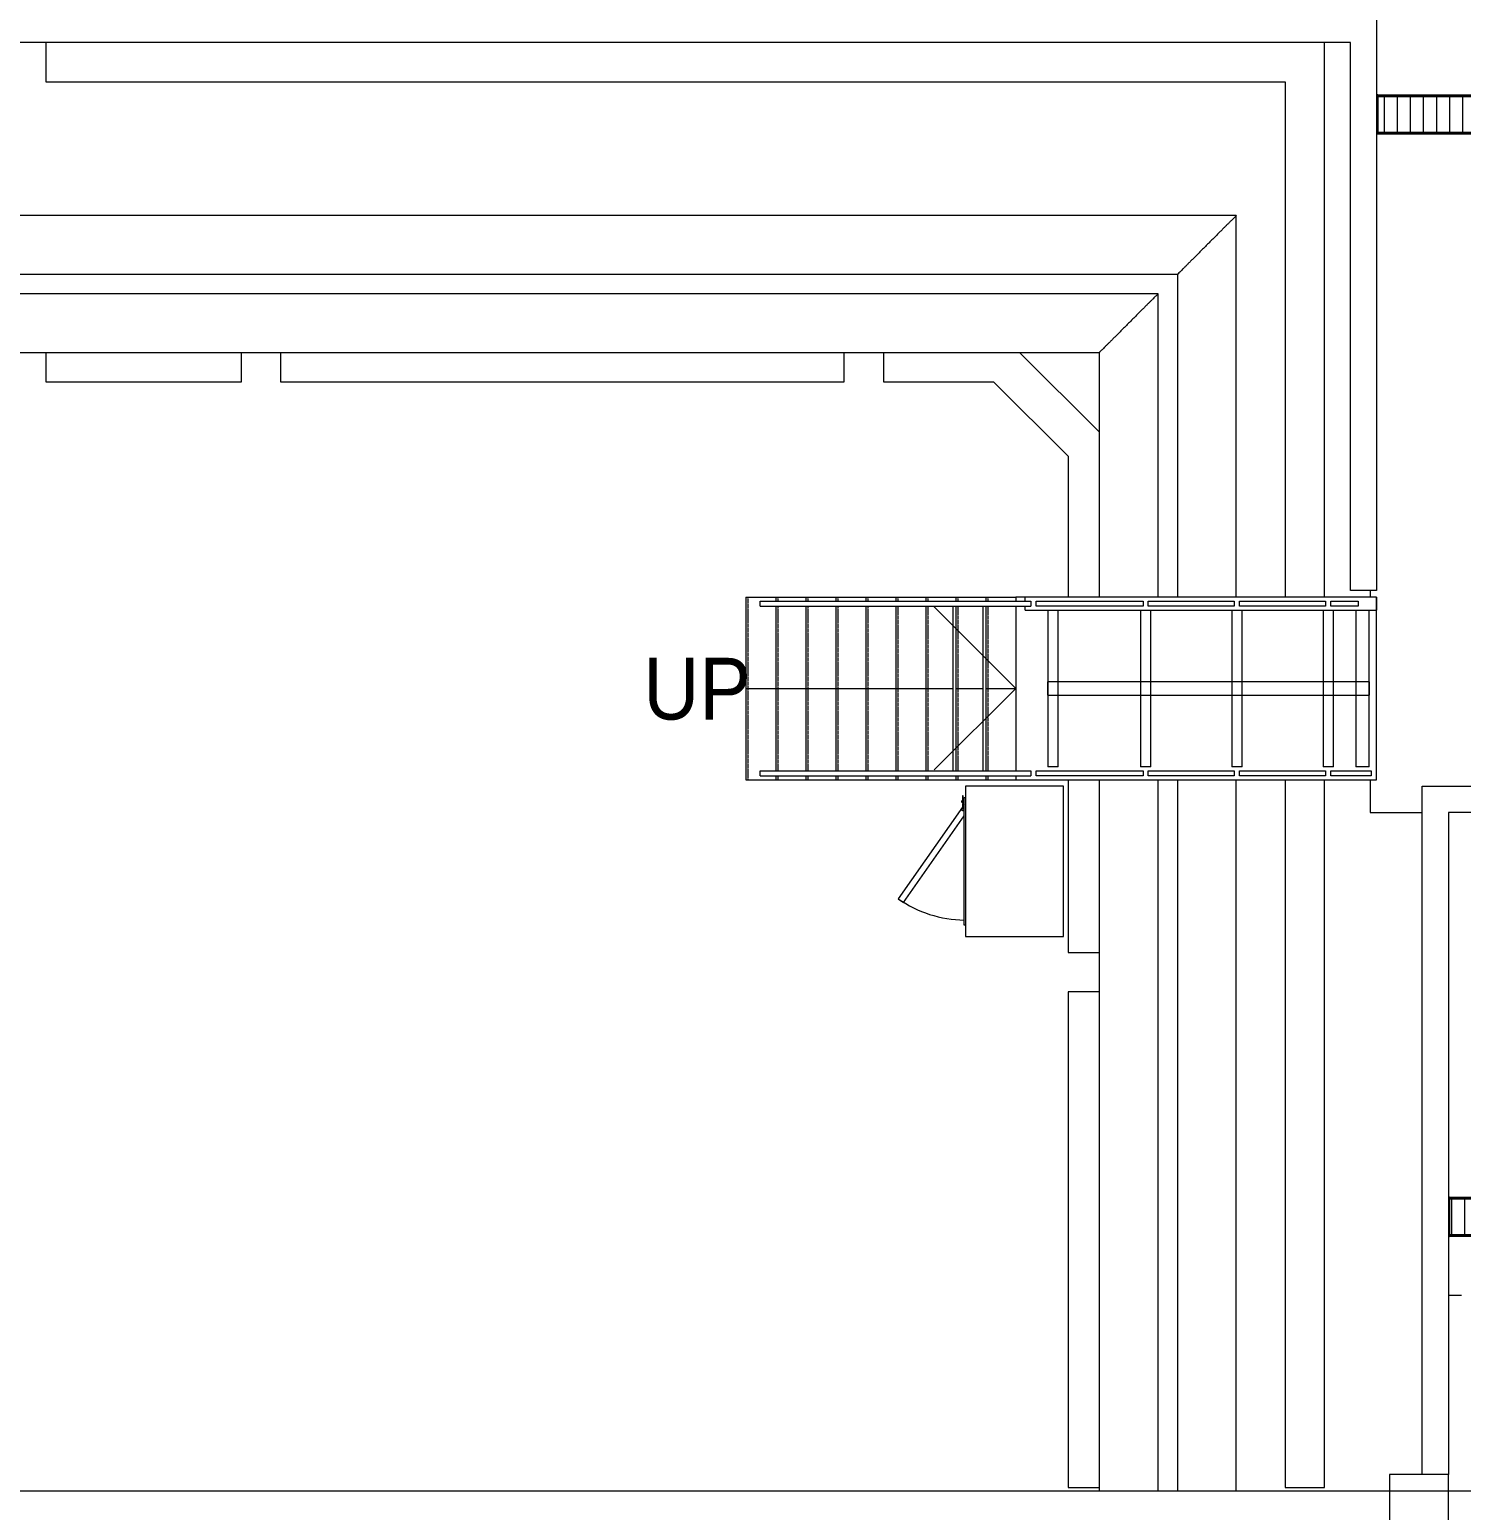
# Model space of a CAD drawing. Header units: millimetres. Extents: x 15878 to 679837, y -72324 to 391440.
# Drawn here: x 400811 to 411786, y 34257 to 45607 of the extents above; entities that cross this region are included whole.
import ezdxf

# ---------------------------------------------------------------- set-up
doc = ezdxf.new("R2010")
doc.units = ezdxf.units.MM
doc.linetypes.add('Overhead', pattern=[3.96875, 2.38125, -1.5875])
for name, color, linetype, lineweight in [('A-COLS', 52, 'Continuous', 5), ('A-DOOR', 31, 'Continuous', 5), ('A-FLOR', 192, 'Continuous', 5), ('A-FLOR-HRAL', 11, 'Continuous', 5), ('A-GENM', 13, 'Continuous', 5), ('A-GLAZ-CWMG', 51, 'Continuous', 5), ('A-ROOF', 132, 'Continuous', 5), ('A-WALL', 113, 'Continuous', 5), ('Q-CASE', 31, 'Continuous', 5), ('S-STRS', 31, 'Continuous', 5), ('S-STRS-ANNO', 31, 'Continuous', 5), ('S-STRS-IDEN', 31, 'Continuous', 5)]:
    doc.layers.add(name, color=color, linetype=linetype, lineweight=lineweight)
doc.styles.add('Swis721 BT', font='swiss.ttf', dxfattribs={"width": 0.9, "height": 473.035439})

# ---------------------------------------------------------------- blocks, each defined once
blk = doc.blocks.new('DLN-Access Panel__AP02_ - _AP02_ 900 x 1100 _WH_-13604175-E_V_A_ Plan')
at = {"layer": 'A-DOOR'}
for p, q in [((-465, -70), (-503, -70)), ((-503, -70), (-503, -75)), ((-503, -75), (-465, -75)), ((-490, -60), (-490, -50)), ((490, -60), (-490, -60)), ((-465, -60), (-465, -73)), ((-450, -73), (-450, -60)), ((-405, -70), (-443, -70)), ((-443, -70), (-443, -75)), ((-443, -75), (-405, -75)), ((-436, -60), (-421, -70)), ((-414, -75), (287, -566)), ((-405, -60), (-405, -73)), ((-390, -73), (-390, -60)), ((316, -525), (-349, -60)), ((490, -50), (490, -60)), ((287, -566), (316, -525))]:
    blk.add_line(p, q, dxfattribs=at)
for centre, radius, start, end in [((-458, -73), 7.5, 199.4712, 360), ((-458, -73), 7.5, 180, 0), ((-458, -73), 2, 180, 360), ((-398, -73), 7.5, 199.4712, 360), ((-398, -73), 7.5, 180, 0), ((-398, -73), 2, 180, 360), ((-450, -50), 900, 325, 359.3465)]:
    blk.add_arc(centre, radius, start, end, dxfattribs=at)
blk = doc.blocks.new('DLN-Surface Channel-L1 - 300x200 _WD_-16641021-E_V_A_ Plan')
at = {"layer": 'Q-CASE'}
h = blk.add_hatch(dxfattribs=at)
h.set_pattern_fill('FP_3656', color=256, style=0, pattern_type=2)
h.set_pattern_definition([(270, (347811.43, 0), (-100, -6e-15), [])])
h.paths.add_polyline_path([(-20290, 15), (15, 15), (285, 285), (-20290, 285)], flags=0)
for p, q in [((-20290, 300), (-20300, 300)), ((-20290, 300), (-20290, 0)), ((-20290, 290), (-20290, 300)), ((-20290, 300), (300, 300)), ((-20290, 290), (290, 290)), ((285, 285), (-20290, 285)), ((-20290, 285), (-20290, 15)), ((-20300, 0), (-20290, 0)), ((-20290, 15), (15, 15)), ((-20290, 0), (-20290, 10)), ((-20290, 10), (10, 10)), ((0, 0), (-20290, 0))]:
    blk.add_line(p, q, dxfattribs=at)
blk = doc.blocks.new('DLN-Surface Channel-S1 - 300x150 _WD_-10711974-E_V_A_ Plan')
at = {"layer": 'Q-CASE'}
h = blk.add_hatch(dxfattribs=at)
h.set_pattern_fill('FP_3658', color=256, style=0, pattern_type=2)
h.set_pattern_definition([(270, (347796.43, 609.6), (100, 6e-15), [])])
h.paths.add_polyline_path([(529, -135), (11440, -135), (11440, 135), (-11440, 135), (-11440, -135), (-6515, -135)], flags=0)
for p, q in [((-11440, 150), (-11450, 150)), ((-11440, 150), (-11440, -150)), ((-11440, 140), (-11440, 150)), ((-11440, 150), (11440, 150)), ((-11440, 140), (11440, 140)), ((-11440, -135), (-11440, 135)), ((11440, 135), (-11440, 135)), ((-11450, -150), (-11440, -150)), ((-11440, -135), (11440, -135)), ((-11440, -150), (-11440, -140)), ((11440, -140), (-11440, -140)), ((-11440, -150), (11440, -150))]:
    blk.add_line(p, q, dxfattribs=at)
blk = doc.blocks.new('Roofs 2 - Roofs 1-6526788-E_V_A_ Plan')
at = {"layer": 'A-ROOF'}
blk.add_line((37739, 34407), (64189, 34407), dxfattribs=at)
blk = doc.blocks.new('Rectangular Mullion - DLN_6 x 40mm _WD_-12578865-E_V_A_ Plan')
at = {"layer": 'A-GLAZ-CWMG'}
for p, q in [((60729, 41187), (60729, 41227)), ((60729, 41227), (61549, 41227)), ((61549, 41227), (61549, 41187)), ((61549, 41187), (60729, 41187))]:
    blk.add_line(p, q, dxfattribs=at)
blk = doc.blocks.new('Generic Models 2 - Generic Models 2-8616376-E_V_A_ Plan')
at = {"layer": 'A-GENM'}
for p, q in [((61664, 43582), (52689, 43582)), ((61664, 41257), (61664, 43582)), ((52689, 43132), (61214, 43132)), ((61214, 43132), (61214, 41257)), ((61214, 39857), (61214, 34407)), ((61664, 34407), (61664, 39857))]:
    blk.add_line(p, q, dxfattribs=at)
blk.add_open_spline([(61664, 43582), (61664, 43582), (61661, 43580), (61651, 43569), (61638, 43556), (61629, 43547), (61620, 43538), (61613, 43531), (61606, 43524), (61598, 43517), (61590, 43509), (61582, 43500), (61573, 43492), (61564, 43483), (61555, 43473), (61545, 43464), (61536, 43454), (61525, 43444), (61515, 43433), (61505, 43423), (61494, 43412), (61483, 43401), (61472, 43391), (61461, 43380), (61450, 43368), (61439, 43357), (61428, 43346), (61417, 43335), (61406, 43324), (61395, 43314), (61385, 43303), (61374, 43292), (61363, 43282), (61353, 43271), (61343, 43261), (61333, 43251), (61324, 43242), (61314, 43232), (61305, 43223), (61296, 43215), (61288, 43206), (61280, 43198), (61273, 43191), (61265, 43183), (61258, 43177), (61250, 43168), (61241, 43159), (61228, 43146), (61217, 43135), (61214, 43133), (61214, 43132)], degree=3, knots=[0, 0, 0, 0, 0.0625, 0.125, 0.15625, 0.1875, 0.203125, 0.21875, 0.234375, 0.25, 0.265625, 0.28125, 0.296875, 0.3125, 0.328125, 0.34375, 0.359375, 0.375, 0.390625, 0.40625, 0.421875, 0.4375, 0.453125, 0.46875, 0.484375, 0.5, 0.515625, 0.53125, 0.546875, 0.5625, 0.578125, 0.59375, 0.609375, 0.625, 0.640625, 0.65625, 0.671875, 0.6875, 0.703125, 0.71875, 0.734375, 0.75, 0.765625, 0.78125, 0.796875, 0.8125, 0.84375, 0.875, 0.9375, 1, 1, 1, 1], dxfattribs=at)
blk = doc.blocks.new('Generic Models 3 - Generic Models 2-8616397-E_V_A_ Plan')
at = {"layer": 'A-GENM'}
for p, q in [((62264, 44182), (52689, 44182)), ((62264, 41257), (62264, 44182)), ((52689, 43732), (61814, 43732)), ((61814, 43732), (61814, 41257)), ((61814, 39857), (61814, 34407)), ((62264, 34407), (62264, 39857))]:
    blk.add_line(p, q, dxfattribs=at)
blk.add_open_spline([(62264, 44182), (62264, 44182), (62261, 44180), (62251, 44169), (62238, 44156), (62229, 44147), (62220, 44138), (62213, 44131), (62206, 44124), (62198, 44117), (62190, 44109), (62182, 44100), (62173, 44092), (62164, 44083), (62155, 44073), (62145, 44064), (62136, 44054), (62125, 44044), (62115, 44033), (62105, 44023), (62094, 44012), (62083, 44001), (62072, 43991), (62061, 43980), (62050, 43968), (62039, 43957), (62028, 43946), (62017, 43935), (62006, 43924), (61995, 43914), (61985, 43903), (61974, 43892), (61963, 43882), (61953, 43871), (61943, 43861), (61933, 43851), (61924, 43842), (61914, 43832), (61905, 43823), (61896, 43815), (61888, 43806), (61880, 43798), (61873, 43791), (61865, 43783), (61858, 43777), (61850, 43768), (61841, 43759), (61828, 43746), (61817, 43735), (61814, 43733), (61814, 43732)], degree=3, knots=[0, 0, 0, 0, 0.0625, 0.125, 0.15625, 0.1875, 0.203125, 0.21875, 0.234375, 0.25, 0.265625, 0.28125, 0.296875, 0.3125, 0.328125, 0.34375, 0.359375, 0.375, 0.390625, 0.40625, 0.421875, 0.4375, 0.453125, 0.46875, 0.484375, 0.5, 0.515625, 0.53125, 0.546875, 0.5625, 0.578125, 0.59375, 0.609375, 0.625, 0.640625, 0.65625, 0.671875, 0.6875, 0.703125, 0.71875, 0.734375, 0.75, 0.765625, 0.78125, 0.796875, 0.8125, 0.84375, 0.875, 0.9375, 1, 1, 1, 1], dxfattribs=at)
blk = doc.blocks.new('Rectangular Mullion - DLN_6 x 40mm _WD_-12579269-E_V_A_ Plan')
at = {"layer": 'A-GLAZ-CWMG'}
for p, q in [((61589, 41187), (61589, 41227)), ((61589, 41227), (62249, 41227)), ((62249, 41227), (62249, 41187)), ((62249, 41187), (61589, 41187))]:
    blk.add_line(p, q, dxfattribs=at)
blk = doc.blocks.new('Rectangular Mullion - DLN_6 x 40mm _WD_-12579959-E_V_A_ Plan')
at = {"layer": 'A-GLAZ-CWMG'}
for p, q in [((62989, 41187), (62989, 41227)), ((62989, 41227), (63199, 41227)), ((63199, 41227), (63199, 41187)), ((63199, 41187), (62989, 41187))]:
    blk.add_line(p, q, dxfattribs=at)
blk = doc.blocks.new('Rectangular Mullion - DLN_6 x 40mm _WD_-18401393-E_V_A_ Plan')
at = {"layer": 'A-GLAZ-CWMG'}
for p, q in [((62989, 39887), (62989, 39927)), ((62989, 39927), (63299, 39927)), ((63299, 39887), (62989, 39887)), ((63299, 39927), (63299, 39887))]:
    blk.add_line(p, q, dxfattribs=at)
blk = doc.blocks.new('Floors 3 - Floors 3-12652264-E_V_A_ Plan')
at = {"layer": 'A-FLOR'}
for p, q in [((60819, 41157), (60899, 41157)), ((60819, 41157), (60819, 39957)), ((60899, 39957), (60899, 41157)), ((60899, 39957), (60819, 39957))]:
    blk.add_line(p, q, dxfattribs=at)
blk = doc.blocks.new('Floors 4 - Floors 3-12652704-E_V_A_ Plan')
at = {"layer": 'A-FLOR'}
for p, q in [((60819, 41157), (60899, 41157)), ((60819, 41157), (60819, 39957)), ((60899, 39957), (60899, 41157)), ((60899, 39957), (60819, 39957))]:
    blk.add_line(p, q, dxfattribs=at)
blk = doc.blocks.new('Floors 5 - Floors 3-12652722-E_V_A_ Plan')
at = {"layer": 'A-FLOR'}
for p, q in [((60819, 41157), (60899, 41157)), ((60819, 41157), (60819, 39957)), ((60899, 39957), (60899, 41157)), ((60899, 39957), (60819, 39957))]:
    blk.add_line(p, q, dxfattribs=at)
blk = doc.blocks.new('Floors 6 - Floors 3-12652748-E_V_A_ Plan')
at = {"layer": 'A-FLOR'}
for p, q in [((60819, 41157), (60899, 41157)), ((60819, 41157), (60819, 39957)), ((60899, 39957), (60899, 41157)), ((60899, 39957), (60819, 39957))]:
    blk.add_line(p, q, dxfattribs=at)
blk = doc.blocks.new('Floors 1 - Floors 1-12654127-E_V_A_ Plan')
at = {"layer": 'A-FLOR'}
for p, q in [((60647, 41227), (60647, 41257)), ((63339, 41257), (60647, 41257)), ((63339, 41257), (63339, 41157)), ((60647, 41157), (60647, 41184)), ((60647, 41157), (63339, 41157))]:
    blk.add_line(p, q, dxfattribs=at)
blk = doc.blocks.new('Floors 7 - Floors 3-12654336-E_V_A_ Plan')
at = {"layer": 'A-FLOR'}
for p, q in [((63174, 41157), (63274, 41157)), ((63174, 41157), (63174, 39957)), ((63274, 39957), (63274, 41157)), ((63274, 39957), (63174, 39957))]:
    blk.add_line(p, q, dxfattribs=at)
blk = doc.blocks.new('Floors 9 - Floors 1-12654802-E_V_A_ Plan')
at = {"layer": 'A-FLOR'}
for p, q in [((60819, 40507), (60819, 40607)), ((63282, 40607), (60819, 40607)), ((63282, 40607), (63282, 40507)), ((60819, 40507), (63282, 40507))]:
    blk.add_line(p, q, dxfattribs=at)
blk = doc.blocks.new('Floors 28 - Floors 12-12658078-E_V_A_ Plan')
at = {"layer": 'A-FLOR'}
blk.add_line((58724, 39927), (58724, 41184), dxfattribs=at)
blk = doc.blocks.new('Floors 29 - Floors 12-12658100-E_V_A_ Plan')
at = {"layer": 'A-FLOR'}
blk.add_line((58724, 39927), (58724, 41184), dxfattribs=at)
blk = doc.blocks.new('Railing - Railing-13331780-E_V_A_ Plan')
at = {"layer": 'A-FLOR-HRAL'}
for p, q in [((58614, 39927), (60689, 39927)), ((58614, 39887), (58614, 39927)), ((58614, 39887), (60689, 39887)), ((60689, 39927), (60689, 39887))]:
    blk.add_line(p, q, dxfattribs=at)
blk = doc.blocks.new('Railing - Railing-13331994-E_V_A_ Plan')
at = {"layer": 'A-FLOR-HRAL'}
for p, q in [((58614, 41227), (60689, 41227)), ((58614, 41187), (58614, 41227)), ((60689, 41227), (60689, 41187)), ((58614, 41187), (60689, 41187))]:
    blk.add_line(p, q, dxfattribs=at)

msp = doc.modelspace()

# ---------------------------------------------------------------- hatches: boundary and pattern name
at = {"layer": 'A-COLS'}
h = msp.add_hatch(dxfattribs=at)
h.set_pattern_fill('FP_3663', color=256, style=0, pattern_type=2)
h.set_pattern_definition([(50, (347796.4, 0), (3643.68, -318.78), [381, -4191]), (355, (347796.4, 0), (-704.86, 3821.14), [304.8, -3352.8]), (100.451, (348100, -26.6), (2938.85, 3502.33), [323.8, -3561.8]), (46.184, (347796.4, 1016), (5421.58, -840.86), [571.5, -6286.5]), (96.636, (348248, 946), (4748.05, 4948.55), [485.7, -5342.7]), (351.184, (347796.4, 1016), (4748.1, 4948.5), [457.2, -5029.2]), (21, (348304.4, 762), (3032.29, -2045.3), [381, -4191]), (326, (348304.4, 762), (1236.04, 3683.76), [304.8, -3352.8]), (71.451, (348557, 591.6), (4268.34, 1638.42), [323.8, -3561.8]), (37.5, (347796.4, 0), (61.772, 1691.1), [167.64, -3144.52, 167.64, -3235.96, -3365.5]), (37.5, (347796.4, 0), (61.772, 1691.1), [-6715.76, 167.64, -3197.86]), (7.5, (347796.4, 0), (1336.393, 2003.61), [167.64, -1772.92, 167.64, -3068.32, -1282.7]), (7.5, (347796.4, 0), (1336.393, 2003.61), [-5176.52, 167.64, -1115.06]), (327.5, (346663.6, 0), (2711.818, -114.579), [167.64, -1102.36, 167.64, -3794.76, -5257.8]), (327.5, (346663.6, 0), (2711.818, -114.579), [-5232.4, 167.64, -5090.16]), (317.5, (346155.6, 0), (2962.586, 508.53), [167.64, -1483.36, 167.64, -2463.8, -3733.8]), (317.5, (346155.6, 0), (2962.586, 508.53), [-4282.44, 167.64, -3566.16])])
h.paths.add_polyline_path([(411685.7, 33732.5), (411685.7, 34287.5), (411235.7, 34107.5), (411235.7, 33732.5)], flags=0)
h.paths.add_polyline_path([(411485.7, 34407.5), (411685.7, 34407.5), (411685.7, 34532.5), (411235.7, 34532.5), (411235.7, 34407.5)], flags=0)

# ---------------------------------------------------------------- linework, layer by layer
for p, q in [((411685.7, 34532.5), (411235.7, 34532.5)), ((411235.7, 34532.5), (411235.7, 33732.5)), ((411685.7, 33732.5), (411685.7, 34532.5))]:
    msp.add_line(p, q, dxfattribs=at)
at = {"layer": 'A-FLOR'}
for p, q in [((400935.7, 45507.5), (400935.7, 45207.5)), ((410735.7, 41257.5), (410735.7, 45507.5)), ((400935.7, 45207.5), (410435.7, 45207.5)), ((410435.7, 45207.5), (410435.7, 41257.5)), ((411135.7, 45107.5), (434035.7, 45107.5)), ((434035.7, 44807.5), (411135.7, 44807.5)), ((400935.7, 43132.9), (400935.7, 42907.5)), ((402435.7, 42907.5), (402435.7, 43133.6)), ((402735.7, 43132.5), (402735.7, 42907.5)), ((407055.7, 42907.5), (407055.7, 43132.5)), ((407355.7, 43132.5), (407355.7, 42907.5)), ((409011, 42521.3), (408399.8, 43132.5)), ((400935.7, 42907.5), (402435.7, 42907.5)), ((402735.7, 42907.5), (407055.7, 42907.5)), ((407355.7, 42907.5), (408200.5, 42907.5)), ((408200.5, 42907.5), (408770.7, 42337.3)), ((408770.7, 42337.3), (408770.7, 41257.5)), ((411135.7, 41257.5), (408370.9, 41257.5)), ((408370.9, 41257.5), (408370.9, 41227.5)), ((411085.7, 41307.5), (411085.7, 41257.5)), ((411135.7, 39857.5), (411135.7, 41257.5)), ((408370.9, 41183.9), (408370.9, 39927.5)), ((408370.9, 39887.5), (408370.9, 39857.5)), ((408370.9, 39857.5), (411135.7, 39857.5)), ((408770.7, 39857.5), (408770.7, 38532.5)), ((410435.7, 39857.5), (410435.7, 34432.5)), ((410735.7, 34432.5), (410735.7, 39857.5)), ((411085.7, 39857.5), (411085.7, 39607.5)), ((408735.7, 39807.5), (407985.7, 39807.5)), ((407985.7, 39807.5), (407985.7, 38657.5)), ((408735.7, 38657.5), (408735.7, 39807.5)), ((411085.7, 39607.5), (411485.7, 39607.5)), ((407985.7, 38657.5), (408735.7, 38657.5)), ((408770.7, 38532.5), (409010.7, 38532.5)), ((409010.7, 38232.5), (408770.7, 38232.5)), ((408770.7, 38232.5), (408770.7, 34432.5)), ((411685.7, 36657.5), (432285.7, 36657.5)), ((431985.7, 36357.5), (411685.7, 36357.5)), ((411685.7, 35907.5), (411785.7, 35907.5)), ((408770.7, 34432.5), (409010.7, 34432.5)), ((410435.7, 34432.5), (410735.7, 34432.5))]:
    msp.add_line(p, q, dxfattribs=at)
at = {"layer": 'A-WALL'}
for p, q in [((411135.7, 51957.5), (411135.7, 41307.5)), ((410935.7, 45507.5), (385636.1, 45507.5)), ((410935.7, 41307.5), (410935.7, 45507.5)), ((411135.7, 41307.5), (410935.7, 41307.5)), ((411485.7, 34532.5), (411485.7, 39807.5)), ((411485.7, 39807.5), (434035.7, 39807.5)), ((411685.7, 39607.5), (411685.7, 34532.5)), ((434235.7, 39607.5), (411685.7, 39607.5))]:
    msp.add_line(p, q, dxfattribs=at)
at = {"layer": 'S-STRS'}
for p, q in [((406300.9, 41257.5), (406300.9, 39857.5)), ((406300.9, 41257.5), (406530.9, 41257.5)), ((406530.9, 41257.5), (406760.9, 41257.5)), ((406530.9, 41257.5), (406530.9, 41227.5)), ((406760.9, 41257.5), (406990.9, 41257.5)), ((406760.9, 41257.5), (406760.9, 41227.5)), ((406990.9, 41257.5), (407220.9, 41257.5)), ((406990.9, 41257.5), (406990.9, 41227.5)), ((407220.9, 41257.5), (407450.9, 41257.5)), ((407220.9, 41257.5), (407220.9, 41227.5)), ((407450.9, 41257.5), (407680.9, 41257.5)), ((407450.9, 41257.5), (407450.9, 41227.5)), ((407680.9, 41257.5), (407910.9, 41257.5)), ((407680.9, 41257.5), (407680.9, 41227.5)), ((407910.9, 41257.5), (408140.9, 41257.5)), ((407910.9, 41257.5), (407910.9, 41227.5)), ((408140.9, 41257.5), (408370.9, 41257.5)), ((408140.9, 41257.5), (408140.9, 41227.5)), ((408370.9, 41257.5), (408370.9, 41227.5)), ((406530.9, 41187.5), (406530.9, 39927.5)), ((406760.9, 41187.5), (406760.9, 39927.5)), ((406990.9, 41187.5), (406990.9, 39927.5)), ((407220.9, 41187.5), (407220.9, 39927.5)), ((407450.9, 41183.9), (407450.9, 39927.5)), ((407680.9, 41183.9), (407680.9, 39927.5)), ((407910.9, 41183.9), (407910.9, 39927.5)), ((408140.9, 41183.9), (408140.9, 39927.5)), ((408370.9, 41183.9), (408370.9, 39927.5)), ((406300.9, 39857.5), (406530.9, 39857.5)), ((406530.9, 39887.5), (406530.9, 39857.5)), ((406530.9, 39857.5), (406760.9, 39857.5)), ((406760.9, 39887.5), (406760.9, 39857.5)), ((406760.9, 39857.5), (406990.9, 39857.5)), ((406990.9, 39887.5), (406990.9, 39857.5)), ((406990.9, 39857.5), (407220.9, 39857.5)), ((407220.9, 39887.5), (407220.9, 39857.5)), ((407220.9, 39857.5), (407450.9, 39857.5)), ((407450.9, 39887.5), (407450.9, 39857.5)), ((407450.9, 39857.5), (407680.9, 39857.5)), ((407680.9, 39887.5), (407680.9, 39857.5)), ((407680.9, 39857.5), (407910.9, 39857.5)), ((407910.9, 39887.5), (407910.9, 39857.5)), ((407910.9, 39857.5), (408140.9, 39857.5)), ((408140.9, 39887.5), (408140.9, 39857.5)), ((408140.9, 39857.5), (408370.9, 39857.5)), ((408370.9, 39887.5), (408370.9, 39857.5))]:
    msp.add_line(p, q, dxfattribs=at)
at = {"layer": 'S-STRS', "linetype": 'Overhead'}
for p, q in [((406315.9, 41257.5), (406315.9, 39857.5)), ((406545.9, 41257.5), (406545.9, 41227.5)), ((406775.9, 41257.5), (406775.9, 41227.5)), ((407005.9, 41257.5), (407005.9, 41227.5)), ((407235.9, 41257.5), (407235.9, 41227.5)), ((407465.9, 41257.5), (407465.9, 41227.5)), ((407695.9, 41257.5), (407695.9, 41227.5)), ((407925.9, 41257.5), (407925.9, 41227.5)), ((408155.9, 41257.5), (408155.9, 41227.5)), ((406545.9, 41187.5), (406545.9, 39927.5)), ((406775.9, 41187.5), (406775.9, 39927.5)), ((407005.9, 41187.5), (407005.9, 39927.5)), ((407235.9, 41187.5), (407235.9, 39927.5)), ((407465.9, 41183.9), (407465.9, 39927.5)), ((407695.9, 41183.9), (407695.9, 39927.5)), ((407925.9, 41183.9), (407925.9, 39927.5)), ((408155.9, 41183.9), (408155.9, 39927.5)), ((406545.9, 39887.5), (406545.9, 39857.5)), ((406775.9, 39887.5), (406775.9, 39857.5)), ((407005.9, 39887.5), (407005.9, 39857.5)), ((407235.9, 39887.5), (407235.9, 39857.5)), ((407465.9, 39887.5), (407465.9, 39857.5)), ((407695.9, 39887.5), (407695.9, 39857.5)), ((407925.9, 39887.5), (407925.9, 39857.5)), ((408155.9, 39887.5), (408155.9, 39857.5))]:
    msp.add_line(p, q, dxfattribs=at)
at = {"layer": 'S-STRS-ANNO'}
for p, q in [((408370.9, 40557.5), (407745.9, 41182.5)), ((406300.9, 40557.5), (406530.9, 40557.5)), ((406530.9, 40557.5), (406760.9, 40557.5)), ((406760.9, 40557.5), (406990.9, 40557.5)), ((406990.9, 40557.5), (407220.9, 40557.5)), ((407220.9, 40557.5), (407450.9, 40557.5)), ((407450.9, 40557.5), (407680.9, 40557.5)), ((407680.9, 40557.5), (407890.9, 40557.5)), ((408370.9, 40557.5), (407745.9, 39932.5)), ((407910.9, 40557.5), (408120.9, 40557.5)), ((408140.9, 40557.5), (408370.9, 40557.5))]:
    msp.add_line(p, q, dxfattribs=at)

# ---------------------------------------------------------------- block references
at = {"layer": 'A-DOOR', "rotation": 269.9999999999865}
msp.add_blockref('DLN-Access Panel__AP02_ - _AP02_ 900 x 1100 _WH_-13604175-E_V_A_ Plan', (408035.7, 39232.5), dxfattribs=at)
at = {"layer": 'A-FLOR'}
for name, p in [('Floors 1 - Floors 1-12654127-E_V_A_ Plan', (347796.4, 0)), ('Floors 28 - Floors 12-12658078-E_V_A_ Plan', (349166.4, 0)), ('Floors 29 - Floors 12-12658100-E_V_A_ Plan', (349396.4, 0)), ('Floors 3 - Floors 3-12652264-E_V_A_ Plan', (347796.4, 0)), ('Floors 4 - Floors 3-12652704-E_V_A_ Plan', (348506.4, 0)), ('Floors 5 - Floors 3-12652722-E_V_A_ Plan', (349206.4, 0)), ('Floors 6 - Floors 3-12652748-E_V_A_ Plan', (349906.4, 0)), ('Floors 7 - Floors 3-12654336-E_V_A_ Plan', (347803.9, 0)), ('Floors 9 - Floors 1-12654802-E_V_A_ Plan', (347796.4, 0))]:
    msp.add_blockref(name, p, dxfattribs=at)
at = {"layer": 'A-FLOR-HRAL'}
for name in ['Railing - Railing-13331994-E_V_A_ Plan', 'Railing - Railing-13331780-E_V_A_ Plan']:
    msp.add_blockref(name, (347796.4, 0), dxfattribs=at)
at = {"layer": 'A-GENM'}
for name in ['Generic Models 3 - Generic Models 2-8616397-E_V_A_ Plan', 'Generic Models 2 - Generic Models 2-8616376-E_V_A_ Plan']:
    msp.add_blockref(name, (347796.4, 0), dxfattribs=at)
at = {"layer": 'A-GLAZ-CWMG'}
for name, p in [('Rectangular Mullion - DLN_6 x 40mm _WD_-12578865-E_V_A_ Plan', (347796.4, 0)), ('Rectangular Mullion - DLN_6 x 40mm _WD_-12579269-E_V_A_ Plan', (347796.4, 0)), ('Rectangular Mullion - DLN_6 x 40mm _WD_-12579269-E_V_A_ Plan', (348496.4, 0)), ('Rectangular Mullion - DLN_6 x 40mm _WD_-12579959-E_V_A_ Plan', (347796.4, 0)), ('Rectangular Mullion - DLN_6 x 40mm _WD_-12578865-E_V_A_ Plan', (347796.4, -1300)), ('Rectangular Mullion - DLN_6 x 40mm _WD_-12579269-E_V_A_ Plan', (347796.4, -1300)), ('Rectangular Mullion - DLN_6 x 40mm _WD_-12579269-E_V_A_ Plan', (348496.4, -1300)), ('Rectangular Mullion - DLN_6 x 40mm _WD_-18401393-E_V_A_ Plan', (347796.4, 0))]:
    msp.add_blockref(name, p, dxfattribs=at)
at = {"layer": 'A-ROOF'}
msp.add_blockref('Roofs 2 - Roofs 1-6526788-E_V_A_ Plan', (347796.4, 0), dxfattribs=at)
at = {"layer": 'Q-CASE'}
for name, p in [('DLN-Surface Channel-S1 - 300x150 _WD_-10711974-E_V_A_ Plan', (422585.7, 44957.5)), ('DLN-Surface Channel-L1 - 300x200 _WD_-16641021-E_V_A_ Plan', (431985.7, 36357.5))]:
    msp.add_blockref(name, p, dxfattribs=at)

# ---------------------------------------------------------------- texts
at = {"layer": 'S-STRS-IDEN', "insert": (405515.2, 40792.4), "char_height": 473.04, "width": 942.857, "attachment_point": 1, "line_spacing_factor": 1.00667, "style": 'Swis721 BT'}
msp.add_mtext('UP', dxfattribs=at)

doc.saveas('drawing.dxf')
